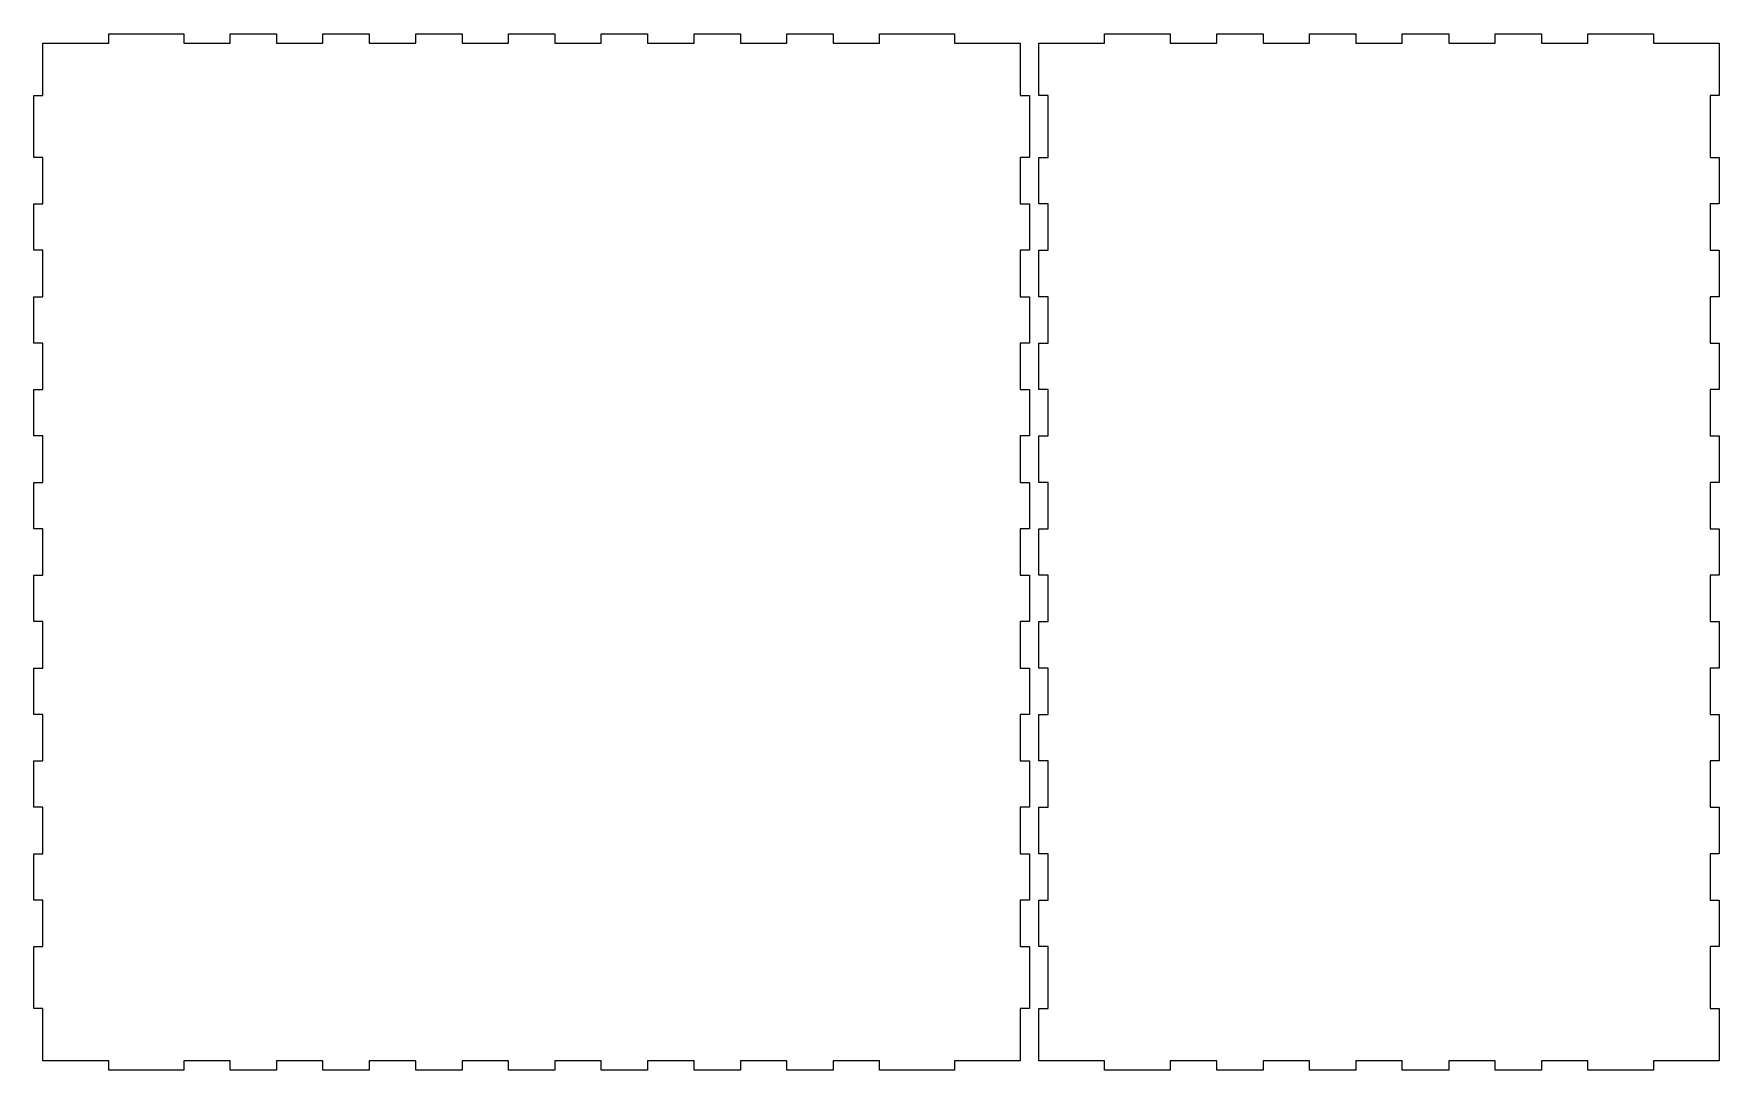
# Model space of a CAD drawing. Extents: x 10 to 555, y 10 to 345.
import ezdxf

# ---------------------------------------------------------------- set-up
doc = ezdxf.new("R2010")
doc.units = 0
doc.layers.add('Layer_1', color=7, linetype='CONTINUOUS')

msp = doc.modelspace()

# ---------------------------------------------------------------- linework, layer by layer
at = {"layer": 'Layer_1', "color": 7}
for p, q in [((34.377021, 342.127271), (34.377021, 345.127274)), ((34.377021, 345.127274), (58.627042, 345.127274)), ((58.627042, 345.127274), (58.627042, 342.127271)), ((73.627055, 342.127271), (73.627055, 345.127274)), ((73.627055, 345.127274), (88.627064, 345.127274)), ((88.627064, 345.127274), (88.627064, 342.127271)), ((103.627079, 342.127271), (103.627079, 345.127274)), ((103.627079, 345.127274), (118.627092, 345.127274)), ((118.627092, 345.127274), (118.627092, 342.127271)), ((133.627104, 342.127271), (133.627104, 345.127274)), ((133.627104, 345.127274), (148.627114, 345.127274)), ((148.627114, 345.127274), (148.627114, 342.127271)), ((163.627129, 342.127271), (163.627129, 345.127274)), ((163.627129, 345.127274), (178.627138, 345.127274)), ((178.627138, 345.127274), (178.627138, 342.127271)), ((193.627153, 342.127271), (193.627153, 345.127274)), ((193.627153, 345.127274), (208.627166, 345.127274)), ((208.627166, 345.127274), (208.627166, 342.127271)), ((223.627178, 342.127271), (223.627178, 345.127274)), ((223.627178, 345.127274), (238.62719, 345.127274)), ((238.62719, 345.127274), (238.62719, 342.127271)), ((253.627203, 342.127271), (253.627203, 345.127274)), ((253.627203, 345.127274), (268.627215, 345.127274)), ((268.627215, 345.127274), (268.627215, 342.127271)), ((283.627227, 342.127271), (283.627227, 345.127274)), ((283.627227, 345.127274), (307.877259, 345.127274)), ((307.877259, 345.127274), (307.877259, 342.127271)), ((356.377055, 342.127246), (356.377055, 345.127239)), ((356.377055, 345.127239), (377.627076, 345.127239)), ((377.627076, 345.127239), (377.627076, 342.127246)), ((392.62709, 342.127246), (392.62709, 345.127239)), ((392.62709, 345.127239), (407.627101, 345.127239)), ((407.627101, 345.127239), (407.627101, 342.127246)), ((422.627118, 342.127246), (422.627118, 345.127239)), ((422.627118, 345.127239), (437.627131, 345.127239)), ((437.627131, 345.127239), (437.627131, 342.127246)), ((452.627145, 342.127246), (452.627145, 345.127239)), ((452.627145, 345.127239), (467.627156, 345.127239)), ((467.627156, 345.127239), (467.627156, 342.127246)), ((482.627173, 342.127246), (482.627173, 345.127239)), ((482.627173, 345.127239), (497.627184, 345.127239)), ((497.627184, 345.127239), (497.627184, 342.127246)), ((512.627201, 342.127246), (512.627201, 345.127239)), ((512.627201, 345.127239), (533.877218, 345.127239)), ((533.877218, 345.127239), (533.877218, 342.127246)), ((13.127004, 325.127257), (13.127004, 342.127271)), ((13.127004, 342.127271), (34.377021, 342.127271)), ((58.627042, 342.127271), (73.627055, 342.127271)), ((88.627064, 342.127271), (103.627079, 342.127271)), ((118.627092, 342.127271), (133.627104, 342.127271)), ((148.627114, 342.127271), (163.627129, 342.127271)), ((178.627138, 342.127271), (193.627153, 342.127271)), ((208.627166, 342.127271), (223.627178, 342.127271)), ((238.62719, 342.127271), (253.627203, 342.127271)), ((268.627215, 342.127271), (283.627227, 342.127271)), ((307.877259, 342.127271), (329.127266, 342.127271)), ((329.127266, 342.127271), (329.127266, 325.127257)), ((335.127036, 325.127252), (335.127036, 342.127246)), ((335.127036, 342.127246), (356.377055, 342.127246)), ((377.627076, 342.127246), (392.62709, 342.127246)), ((407.627101, 342.127246), (422.627118, 342.127246)), ((437.627131, 342.127246), (452.627145, 342.127246)), ((467.627156, 342.127246), (482.627173, 342.127246)), ((497.627184, 342.127246), (512.627201, 342.127246)), ((533.877218, 342.127246), (555.127238, 342.127246)), ((555.127238, 342.127246), (555.127238, 325.127252)), ((10.127001, 305.127241), (10.127001, 325.127257)), ((10.127001, 325.127257), (13.127004, 325.127257)), ((329.127266, 325.127257), (332.12726, 325.127257)), ((332.12726, 325.127257), (332.12726, 305.127241)), ((338.127038, 325.127252), (335.127036, 325.127252)), ((338.127038, 305.127209), (338.127038, 325.127252)), ((555.127238, 325.127252), (552.127236, 325.127252)), ((552.127236, 325.127252), (552.127236, 305.127209)), ((13.127004, 305.127241), (10.127001, 305.127241)), ((13.127004, 290.127228), (13.127004, 305.127241)), ((332.12726, 305.127241), (329.127266, 305.127241)), ((329.127266, 305.127241), (329.127266, 290.127228)), ((335.127036, 290.127212), (335.127036, 305.127209)), ((335.127036, 305.127209), (338.127038, 305.127209)), ((552.127236, 305.127209), (555.127238, 305.127209)), ((555.127238, 305.127209), (555.127238, 290.127212)), ((10.127001, 275.127216), (10.127001, 290.127228)), ((10.127001, 290.127228), (13.127004, 290.127228)), ((329.127266, 290.127228), (332.12726, 290.127228)), ((332.12726, 290.127228), (332.12726, 275.127216)), ((338.127038, 290.127212), (335.127036, 290.127212)), ((338.127038, 275.1272), (338.127038, 290.127212)), ((555.127238, 290.127212), (552.127236, 290.127212)), ((552.127236, 290.127212), (552.127236, 275.1272)), ((13.127004, 275.127216), (10.127001, 275.127216)), ((13.127004, 260.127204), (13.127004, 275.127216)), ((332.12726, 275.127216), (329.127266, 275.127216)), ((329.127266, 275.127216), (329.127266, 260.127204)), ((335.127036, 260.127189), (335.127036, 275.1272)), ((335.127036, 275.1272), (338.127038, 275.1272)), ((552.127236, 275.1272), (555.127238, 275.1272)), ((555.127238, 275.1272), (555.127238, 260.127189)), ((10.127001, 245.127191), (10.127001, 260.127204)), ((10.127001, 260.127204), (13.127004, 260.127204)), ((329.127266, 260.127204), (332.12726, 260.127204)), ((332.12726, 260.127204), (332.12726, 245.127191)), ((338.127038, 260.127189), (335.127036, 260.127189)), ((338.127038, 245.127177), (338.127038, 260.127189)), ((555.127238, 260.127189), (552.127236, 260.127189)), ((552.127236, 260.127189), (552.127236, 245.127177)), ((13.127004, 245.127191), (10.127001, 245.127191)), ((13.127004, 230.127179), (13.127004, 245.127191)), ((332.12726, 245.127191), (329.127266, 245.127191)), ((329.127266, 245.127191), (329.127266, 230.127179)), ((335.127036, 230.127166), (335.127036, 245.127177)), ((335.127036, 245.127177), (338.127038, 245.127177)), ((552.127236, 245.127177), (555.127238, 245.127177)), ((555.127238, 245.127177), (555.127238, 230.127166)), ((10.127001, 215.127167), (10.127001, 230.127179)), ((10.127001, 230.127179), (13.127004, 230.127179)), ((329.127266, 230.127179), (332.12726, 230.127179)), ((332.12726, 230.127179), (332.12726, 215.127167)), ((338.127038, 230.127166), (335.127036, 230.127166)), ((338.127038, 215.127154), (338.127038, 230.127166)), ((555.127238, 230.127166), (552.127236, 230.127166)), ((552.127236, 230.127166), (552.127236, 215.127154)), ((13.127004, 215.127167), (10.127001, 215.127167)), ((13.127004, 200.127154), (13.127004, 215.127167)), ((332.12726, 215.127167), (329.127266, 215.127167)), ((329.127266, 215.127167), (329.127266, 200.127154)), ((335.127036, 200.127143), (335.127036, 215.127154)), ((335.127036, 215.127154), (338.127038, 215.127154)), ((552.127236, 215.127154), (555.127238, 215.127154)), ((555.127238, 215.127154), (555.127238, 200.127143)), ((10.127001, 185.127142), (10.127001, 200.127154)), ((10.127001, 200.127154), (13.127004, 200.127154)), ((329.127266, 200.127154), (332.12726, 200.127154)), ((332.12726, 200.127154), (332.12726, 185.127142)), ((338.127038, 200.127143), (335.127036, 200.127143)), ((338.127038, 185.127132), (338.127038, 200.127143)), ((555.127238, 200.127143), (552.127236, 200.127143)), ((552.127236, 200.127143), (552.127236, 185.127132)), ((13.127004, 185.127142), (10.127001, 185.127142)), ((13.127004, 170.12713), (13.127004, 185.127142)), ((332.12726, 185.127142), (329.127266, 185.127142)), ((329.127266, 185.127142), (329.127266, 170.12713)), ((335.127036, 170.12712), (335.127036, 185.127132)), ((335.127036, 185.127132), (338.127038, 185.127132)), ((552.127236, 185.127132), (555.127238, 185.127132)), ((555.127238, 185.127132), (555.127238, 170.12712)), ((10.127001, 155.127117), (10.127001, 170.12713)), ((10.127001, 170.12713), (13.127004, 170.12713)), ((329.127266, 170.12713), (332.12726, 170.12713)), ((332.12726, 170.12713), (332.12726, 155.127117)), ((338.127038, 170.12712), (335.127036, 170.12712)), ((338.127038, 155.127109), (338.127038, 170.12712)), ((555.127238, 170.12712), (552.127236, 170.12712)), ((552.127236, 170.12712), (552.127236, 155.127109)), ((13.127004, 155.127117), (10.127001, 155.127117)), ((13.127004, 140.127105), (13.127004, 155.127117)), ((332.12726, 155.127117), (329.127266, 155.127117)), ((329.127266, 155.127117), (329.127266, 140.127105)), ((335.127036, 140.127097), (335.127036, 155.127109)), ((335.127036, 155.127109), (338.127038, 155.127109)), ((552.127236, 155.127109), (555.127238, 155.127109)), ((555.127238, 155.127109), (555.127238, 140.127097)), ((10.127001, 125.127093), (10.127001, 140.127105)), ((10.127001, 140.127105), (13.127004, 140.127105)), ((329.127266, 140.127105), (332.12726, 140.127105)), ((332.12726, 140.127105), (332.12726, 125.127093)), ((338.127038, 140.127097), (335.127036, 140.127097)), ((338.127038, 125.127086), (338.127038, 140.127097)), ((555.127238, 140.127097), (552.127236, 140.127097)), ((552.127236, 140.127097), (552.127236, 125.127086)), ((13.127004, 125.127093), (10.127001, 125.127093)), ((13.127004, 110.12708), (13.127004, 125.127093)), ((332.12726, 125.127093), (329.127266, 125.127093)), ((329.127266, 125.127093), (329.127266, 110.12708)), ((335.127036, 110.127074), (335.127036, 125.127086)), ((335.127036, 125.127086), (338.127038, 125.127086)), ((552.127236, 125.127086), (555.127238, 125.127086)), ((555.127238, 125.127086), (555.127238, 110.127074)), ((10.127001, 95.127068), (10.127001, 110.12708)), ((10.127001, 110.12708), (13.127004, 110.12708)), ((329.127266, 110.12708), (332.12726, 110.12708)), ((332.12726, 110.12708), (332.12726, 95.127068)), ((338.127038, 110.127074), (335.127036, 110.127074)), ((338.127038, 95.127063), (338.127038, 110.127074)), ((555.127238, 110.127074), (552.127236, 110.127074)), ((552.127236, 110.127074), (552.127236, 95.127063)), ((13.127004, 95.127068), (10.127001, 95.127068)), ((13.127004, 80.127056), (13.127004, 95.127068)), ((332.12726, 95.127068), (329.127266, 95.127068)), ((329.127266, 95.127068), (329.127266, 80.127056)), ((335.127036, 80.127052), (335.127036, 95.127063)), ((335.127036, 95.127063), (338.127038, 95.127063)), ((552.127236, 95.127063), (555.127238, 95.127063)), ((555.127238, 95.127063), (555.127238, 80.127052)), ((10.127001, 65.127043), (10.127001, 80.127056)), ((10.127001, 80.127056), (13.127004, 80.127056)), ((329.127266, 80.127056), (332.12726, 80.127056)), ((332.12726, 80.127056), (332.12726, 65.127043)), ((338.127038, 80.127052), (335.127036, 80.127052)), ((338.127038, 65.12704), (338.127038, 80.127052)), ((555.127238, 80.127052), (552.127236, 80.127052)), ((552.127236, 80.127052), (552.127236, 65.12704)), ((13.127004, 65.127043), (10.127001, 65.127043)), ((13.127004, 50.127045), (13.127004, 65.127043)), ((332.12726, 65.127043), (329.127266, 65.127043)), ((329.127266, 65.127043), (329.127266, 50.127045)), ((335.127036, 50.127029), (335.127036, 65.12704)), ((335.127036, 65.12704), (338.127038, 65.12704)), ((552.127236, 65.12704), (555.127238, 65.12704)), ((555.127238, 65.12704), (555.127238, 50.127029)), ((10.127001, 30.127001), (10.127001, 50.127045)), ((10.127001, 50.127045), (13.127004, 50.127045)), ((329.127266, 50.127045), (332.12726, 50.127045)), ((332.12726, 50.127045), (332.12726, 30.127001)), ((338.127038, 50.127029), (335.127036, 50.127029)), ((338.127038, 30.127013), (338.127038, 50.127029)), ((555.127238, 50.127029), (552.127236, 50.127029)), ((552.127236, 50.127029), (552.127236, 30.127013)), ((13.127004, 30.127001), (10.127001, 30.127001)), ((13.127004, 13.127006), (13.127004, 30.127001)), ((332.12726, 30.127001), (329.127266, 30.127001)), ((329.127266, 30.127001), (329.127266, 13.127006)), ((335.127036, 13.127001), (335.127036, 30.127013)), ((335.127036, 30.127013), (338.127038, 30.127013)), ((552.127236, 30.127013), (555.127238, 30.127013)), ((555.127238, 30.127013), (555.127238, 13.127001)), ((34.377021, 13.127006), (13.127004, 13.127006)), ((34.377021, 10.127012), (34.377021, 13.127006)), ((73.627055, 13.127006), (58.627042, 13.127006)), ((58.627042, 13.127006), (58.627042, 10.127012)), ((73.627055, 10.127012), (73.627055, 13.127006)), ((103.627079, 13.127006), (88.627064, 13.127006)), ((88.627064, 13.127006), (88.627064, 10.127012)), ((103.627079, 10.127012), (103.627079, 13.127006)), ((133.627104, 13.127006), (118.627092, 13.127006)), ((118.627092, 13.127006), (118.627092, 10.127012)), ((133.627104, 10.127012), (133.627104, 13.127006)), ((163.627129, 13.127006), (148.627114, 13.127006)), ((148.627114, 13.127006), (148.627114, 10.127012)), ((163.627129, 10.127012), (163.627129, 13.127006)), ((193.627153, 13.127006), (178.627138, 13.127006)), ((178.627138, 13.127006), (178.627138, 10.127012)), ((193.627153, 10.127012), (193.627153, 13.127006)), ((223.627178, 13.127006), (208.627166, 13.127006)), ((208.627166, 13.127006), (208.627166, 10.127012)), ((223.627178, 10.127012), (223.627178, 13.127006)), ((253.627203, 13.127006), (238.62719, 13.127006)), ((238.62719, 13.127006), (238.62719, 10.127012)), ((253.627203, 10.127012), (253.627203, 13.127006)), ((283.627227, 13.127006), (268.627215, 13.127006)), ((268.627215, 13.127006), (268.627215, 10.127012)), ((283.627227, 10.127012), (283.627227, 13.127006)), ((329.127266, 13.127006), (307.877259, 13.127006)), ((307.877259, 13.127006), (307.877259, 10.127012)), ((356.377055, 13.127001), (335.127036, 13.127001)), ((356.377055, 10.126998), (356.377055, 13.127001)), ((392.62709, 13.127001), (377.627076, 13.127001)), ((377.627076, 13.127001), (377.627076, 10.126998)), ((392.62709, 10.126998), (392.62709, 13.127001)), ((422.627118, 13.127001), (407.627101, 13.127001)), ((407.627101, 13.127001), (407.627101, 10.126998)), ((422.627118, 10.126998), (422.627118, 13.127001)), ((452.627145, 13.127001), (437.627131, 13.127001)), ((437.627131, 13.127001), (437.627131, 10.126998)), ((452.627145, 10.126998), (452.627145, 13.127001)), ((482.627173, 13.127001), (467.627156, 13.127001)), ((467.627156, 13.127001), (467.627156, 10.126998)), ((482.627173, 10.126998), (482.627173, 13.127001)), ((512.627201, 13.127001), (497.627184, 13.127001)), ((497.627184, 13.127001), (497.627184, 10.126998)), ((512.627201, 10.126998), (512.627201, 13.127001)), ((555.127238, 13.127001), (533.877218, 13.127001)), ((533.877218, 13.127001), (533.877218, 10.126998)), ((58.627042, 10.127012), (34.377021, 10.127012)), ((88.627064, 10.127012), (73.627055, 10.127012)), ((118.627092, 10.127012), (103.627079, 10.127012)), ((148.627114, 10.127012), (133.627104, 10.127012)), ((178.627138, 10.127012), (163.627129, 10.127012)), ((208.627166, 10.127012), (193.627153, 10.127012)), ((238.62719, 10.127012), (223.627178, 10.127012)), ((268.627215, 10.127012), (253.627203, 10.127012)), ((307.877259, 10.127012), (283.627227, 10.127012)), ((377.627076, 10.126998), (356.377055, 10.126998)), ((407.627101, 10.126998), (392.62709, 10.126998)), ((437.627131, 10.126998), (422.627118, 10.126998)), ((467.627156, 10.126998), (452.627145, 10.126998)), ((497.627184, 10.126998), (482.627173, 10.126998)), ((533.877218, 10.126998), (512.627201, 10.126998))]:
    msp.add_line(p, q, dxfattribs=at)

doc.saveas('drawing.dxf')
